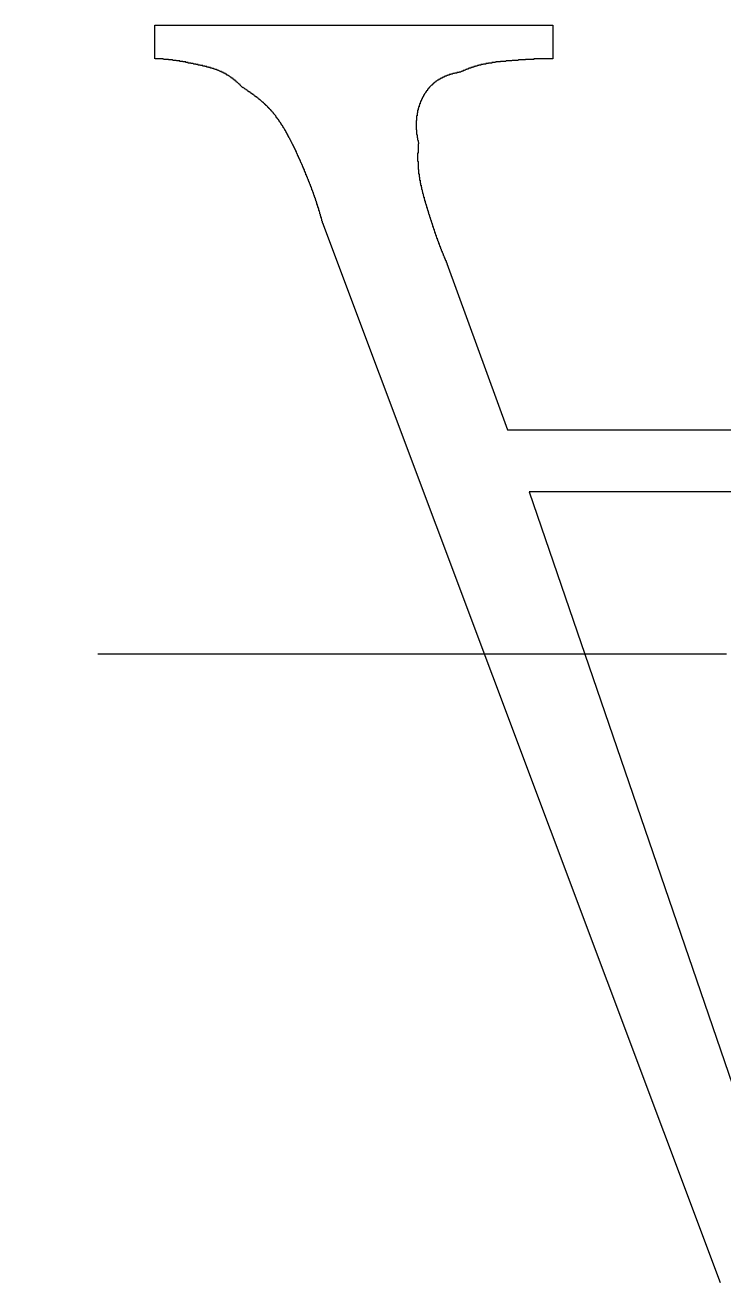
# Model space of a CAD drawing. Extents: x 83 to 239, y 31 to 153.
# Drawn here: x 132.56 to 133.949, y 142.013 to 144.513 of the extents above; entities that cross this region are included whole.
import ezdxf

# ---------------------------------------------------------------- set-up
doc = ezdxf.new("R2010")
doc.units = 0
doc.linetypes.add('CENTER', pattern=[2, 1.25, -0.25, 0.25, -0.25])
doc.layers.get('0').update_dxf_attribs({"linetype": 'CONTINUOUS'})
doc.layers.add('CENTER', color=1, linetype='CENTER')

msp = doc.modelspace()

# ---------------------------------------------------------------- linework, layer by layer
at = {"color": 7, "linetype": 'CONTINUOUS'}
for p, q in [((132.8177, 144.5132), (133.6088, 144.5132)), ((132.8177, 144.4465), (132.8177, 144.5132)), ((133.6088, 144.5132), (133.6088, 144.4465)), ((133.9426, 142.0132), (133.1515, 144.1194)), ((133.3985, 144.0393), (133.5187, 143.7088)), ((133.5187, 143.7088), (134.4532, 143.7088)), ((133.5621, 143.5853), (133.9826, 142.3604)), ((134.4232, 143.5853), (133.5621, 143.5853))]:
    msp.add_line(p, q, dxfattribs=at)
at = {"color": 7}
for points in [[(132.991, 144.39, 0), (132.991, 144.39, 0), (132.991, 144.39, 0), (132.99, 144.391, 0), (132.99, 144.391, 0), (132.99, 144.391, 0), (132.989, 144.392, 0), (132.989, 144.392, 0), (132.989, 144.392, 0), (132.988, 144.393, 0), (132.988, 144.393, 0), (132.988, 144.393, 0), (132.988, 144.394, 0), (132.987, 144.394, 0), (132.987, 144.394, 0), (132.987, 144.395, 0), (132.986, 144.395, 0), (132.986, 144.395, 0), (132.986, 144.396, 0), (132.985, 144.396, 0), (132.985, 144.396, 0), (132.985, 144.396, 0), (132.984, 144.397, 0), (132.984, 144.397, 0), (132.984, 144.397, 0), (132.983, 144.398, 0), (132.983, 144.398, 0), (132.983, 144.398, 0), (132.982, 144.399, 0), (132.982, 144.399, 0), (132.982, 144.399, 0), (132.981, 144.4, 0), (132.981, 144.4, 0), (132.981, 144.4, 0), (132.98, 144.4, 0), (132.98, 144.401, 0), (132.98, 144.401, 0), (132.979, 144.401, 0), (132.979, 144.402, 0), (132.979, 144.402, 0), (132.978, 144.402, 0), (132.978, 144.402, 0), (132.978, 144.403, 0), (132.977, 144.403, 0), (132.977, 144.403, 0), (132.977, 144.404, 0), (132.976, 144.404, 0), (132.976, 144.404, 0), (132.975, 144.404, 0), (132.975, 144.405, 0), (132.975, 144.405, 0), (132.974, 144.405, 0), (132.974, 144.406, 0), (132.974, 144.406, 0), (132.973, 144.406, 0), (132.973, 144.406, 0), (132.973, 144.407, 0), (132.972, 144.407, 0), (132.972, 144.407, 0), (132.972, 144.408, 0), (132.971, 144.408, 0), (132.971, 144.408, 0), (132.97, 144.408, 0), (132.97, 144.409, 0), (132.97, 144.409, 0), (132.969, 144.409, 0), (132.969, 144.409, 0), (132.969, 144.41, 0), (132.968, 144.41, 0), (132.968, 144.41, 0), (132.968, 144.41, 0), (132.967, 144.411, 0), (132.967, 144.411, 0), (132.966, 144.411, 0), (132.966, 144.411, 0), (132.966, 144.412, 0), (132.965, 144.412, 0), (132.965, 144.412, 0), (132.965, 144.412, 0), (132.964, 144.413, 0), (132.964, 144.413, 0), (132.963, 144.413, 0), (132.963, 144.413, 0), (132.963, 144.414, 0), (132.962, 144.414, 0), (132.962, 144.414, 0), (132.961, 144.414, 0), (132.961, 144.415, 0), (132.961, 144.415, 0), (132.96, 144.415, 0), (132.96, 144.415, 0), (132.96, 144.416, 0), (132.959, 144.416, 0), (132.959, 144.416, 0), (132.958, 144.416, 0), (132.958, 144.416, 0), (132.958, 144.417, 0), (132.957, 144.417, 0), (132.957, 144.417, 0), (132.956, 144.417, 0), (132.956, 144.417, 0), (132.956, 144.418, 0), (132.955, 144.418, 0), (132.955, 144.418, 0), (132.954, 144.418, 0), (132.954, 144.419, 0), (132.954, 144.419, 0), (132.953, 144.419, 0), (132.953, 144.419, 0), (132.952, 144.419, 0), (132.952, 144.42, 0), (132.952, 144.42, 0), (132.951, 144.42, 0), (132.951, 144.42, 0), (132.95, 144.42, 0), (132.95, 144.421, 0), (132.949, 144.421, 0), (132.949, 144.421, 0), (132.949, 144.421, 0), (132.948, 144.421, 0), (132.948, 144.421, 0), (132.947, 144.422, 0), (132.947, 144.422, 0), (132.947, 144.422, 0), (132.946, 144.422, 0), (132.946, 144.422, 0), (132.945, 144.423, 0), (132.945, 144.423, 0), (132.945, 144.423, 0), (132.944, 144.423, 0), (132.944, 144.423, 0), (132.943, 144.423, 0), (132.943, 144.424, 0), (132.942, 144.424, 0), (132.942, 144.424, 0), (132.942, 144.424, 0), (132.941, 144.424, 0), (132.941, 144.424, 0), (132.94, 144.425, 0), (132.94, 144.425, 0), (132.939, 144.425, 0), (132.939, 144.425, 0), (132.939, 144.425, 0), (132.938, 144.425, 0), (132.938, 144.425, 0), (132.937, 144.426, 0), (132.937, 144.426, 0), (132.937, 144.426, 0), (132.936, 144.426, 0), (132.936, 144.426, 0), (132.935, 144.426, 0), (132.935, 144.426, 0), (132.934, 144.427, 0), (132.934, 144.427, 0), (132.934, 144.427, 0), (132.933, 144.427, 0), (132.933, 144.427, 0), (132.932, 144.427, 0), (132.932, 144.427, 0), (132.931, 144.428, 0), (132.931, 144.428, 0), (132.93, 144.428, 0), (132.93, 144.428, 0), (132.93, 144.428, 0), (132.929, 144.428, 0), (132.929, 144.428, 0), (132.928, 144.428, 0), (132.928, 144.429, 0), (132.927, 144.429, 0), (132.927, 144.429, 0), (132.927, 144.429, 0), (132.926, 144.429, 0), (132.926, 144.429, 0), (132.925, 144.429, 0), (132.925, 144.429, 0), (132.924, 144.43, 0), (132.924, 144.43, 0), (132.924, 144.43, 0), (132.923, 144.43, 0), (132.923, 144.43, 0), (132.922, 144.43, 0), (132.922, 144.43, 0), (132.921, 144.43, 0), (132.921, 144.431, 0), (132.921, 144.431, 0), (132.92, 144.431, 0), (132.92, 144.431, 0), (132.919, 144.431, 0), (132.919, 144.431, 0), (132.918, 144.431, 0), (132.918, 144.431, 0), (132.917, 144.431, 0), (132.917, 144.432, 0), (132.917, 144.432, 0), (132.916, 144.432, 0), (132.916, 144.432, 0), (132.915, 144.432, 0), (132.915, 144.432, 0), (132.914, 144.432, 0), (132.914, 144.432, 0), (132.914, 144.432, 0), (132.913, 144.432, 0), (132.913, 144.433, 0), (132.912, 144.433, 0), (132.912, 144.433, 0), (132.911, 144.433, 0), (132.911, 144.433, 0), (132.91, 144.433, 0), (132.91, 144.433, 0), (132.91, 144.433, 0), (132.909, 144.433, 0), (132.909, 144.433, 0), (132.908, 144.434, 0), (132.908, 144.434, 0), (132.907, 144.434, 0), (132.907, 144.434, 0), (132.906, 144.434, 0), (132.906, 144.434, 0), (132.906, 144.434, 0), (132.905, 144.434, 0), (132.905, 144.434, 0), (132.904, 144.434, 0), (132.904, 144.435, 0), (132.903, 144.435, 0), (132.903, 144.435, 0), (132.903, 144.435, 0), (132.902, 144.435, 0), (132.902, 144.435, 0), (132.901, 144.435, 0), (132.901, 144.435, 0), (132.9, 144.435, 0), (132.9, 144.435, 0), (132.899, 144.435, 0), (132.899, 144.436, 0), (132.899, 144.436, 0), (132.898, 144.436, 0), (132.898, 144.436, 0), (132.897, 144.436, 0), (132.897, 144.436, 0), (132.896, 144.436, 0), (132.896, 144.436, 0), (132.895, 144.436, 0), (132.895, 144.436, 0), (132.895, 144.436, 0), (132.894, 144.437, 0), (132.894, 144.437, 0), (132.893, 144.437, 0), (132.893, 144.437, 0), (132.892, 144.437, 0), (132.892, 144.437, 0), (132.891, 144.437, 0), (132.891, 144.437, 0), (132.891, 144.437, 0), (132.89, 144.437, 0), (132.89, 144.437, 0), (132.889, 144.438, 0), (132.889, 144.438, 0), (132.888, 144.438, 0), (132.888, 144.438, 0), (132.887, 144.438, 0), (132.887, 144.438, 0), (132.887, 144.438, 0), (132.886, 144.438, 0), (132.886, 144.438, 0), (132.885, 144.438, 0), (132.885, 144.438, 0), (132.884, 144.438, 0), (132.884, 144.439, 0), (132.883, 144.439, 0), (132.883, 144.439, 0), (132.883, 144.439, 0), (132.882, 144.439, 0), (132.882, 144.439, 0), (132.881, 144.439, 0), (132.881, 144.439, 0), (132.88, 144.439, 0), (132.88, 144.439, 0), (132.879, 144.439, 0), (132.879, 144.439, 0), (132.879, 144.44, 0), (132.878, 144.44, 0), (132.878, 144.44, 0), (132.877, 144.44, 0), (132.877, 144.44, 0), (132.876, 144.44, 0), (132.876, 144.44, 0), (132.876, 144.44, 0), (132.875, 144.44, 0), (132.875, 144.44, 0), (132.874, 144.44, 0), (132.874, 144.44, 0), (132.873, 144.44, 0), (132.873, 144.441, 0), (132.872, 144.441, 0), (132.872, 144.441, 0), (132.872, 144.441, 0), (132.871, 144.441, 0), (132.871, 144.441, 0), (132.87, 144.441, 0), (132.87, 144.441, 0), (132.869, 144.441, 0), (132.869, 144.441, 0), (132.868, 144.441, 0), (132.868, 144.441, 0), (132.867, 144.441, 0), (132.867, 144.442, 0), (132.867, 144.442, 0), (132.866, 144.442, 0), (132.866, 144.442, 0), (132.865, 144.442, 0), (132.865, 144.442, 0), (132.864, 144.442, 0), (132.864, 144.442, 0), (132.863, 144.442, 0), (132.863, 144.442, 0), (132.863, 144.442, 0), (132.862, 144.442, 0), (132.862, 144.442, 0), (132.861, 144.442, 0), (132.861, 144.442, 0), (132.86, 144.443, 0), (132.86, 144.443, 0), (132.859, 144.443, 0), (132.859, 144.443, 0), (132.859, 144.443, 0), (132.858, 144.443, 0), (132.858, 144.443, 0), (132.857, 144.443, 0), (132.857, 144.443, 0), (132.856, 144.443, 0), (132.856, 144.443, 0), (132.855, 144.443, 0), (132.855, 144.443, 0), (132.855, 144.443, 0), (132.854, 144.443, 0), (132.854, 144.443, 0), (132.853, 144.444, 0), (132.853, 144.444, 0), (132.852, 144.444, 0), (132.852, 144.444, 0), (132.851, 144.444, 0), (132.851, 144.444, 0), (132.851, 144.444, 0), (132.85, 144.444, 0), (132.85, 144.444, 0), (132.849, 144.444, 0), (132.849, 144.444, 0), (132.848, 144.444, 0), (132.848, 144.444, 0), (132.847, 144.444, 0), (132.847, 144.444, 0), (132.847, 144.444, 0), (132.846, 144.444, 0), (132.846, 144.444, 0), (132.845, 144.444, 0), (132.845, 144.445, 0), (132.844, 144.445, 0), (132.844, 144.445, 0), (132.843, 144.445, 0), (132.843, 144.445, 0), (132.842, 144.445, 0), (132.842, 144.445, 0), (132.842, 144.445, 0), (132.841, 144.445, 0), (132.841, 144.445, 0), (132.84, 144.445, 0), (132.84, 144.445, 0), (132.839, 144.445, 0), (132.839, 144.445, 0), (132.838, 144.445, 0), (132.838, 144.445, 0), (132.838, 144.445, 0), (132.837, 144.445, 0), (132.837, 144.445, 0), (132.836, 144.445, 0), (132.836, 144.445, 0), (132.835, 144.445, 0), (132.835, 144.445, 0), (132.834, 144.446, 0), (132.834, 144.446, 0), (132.833, 144.446, 0), (132.833, 144.446, 0), (132.833, 144.446, 0), (132.832, 144.446, 0), (132.832, 144.446, 0), (132.831, 144.446, 0), (132.831, 144.446, 0), (132.83, 144.446, 0), (132.83, 144.446, 0), (132.829, 144.446, 0), (132.829, 144.446, 0), (132.829, 144.446, 0), (132.828, 144.446, 0), (132.828, 144.446, 0), (132.827, 144.446, 0), (132.827, 144.446, 0), (132.826, 144.446, 0), (132.826, 144.446, 0), (132.825, 144.446, 0), (132.825, 144.446, 0), (132.824, 144.446, 0), (132.824, 144.446, 0), (132.824, 144.446, 0), (132.823, 144.446, 0), (132.823, 144.446, 0), (132.822, 144.446, 0), (132.822, 144.446, 0), (132.821, 144.446, 0), (132.821, 144.446, 0), (132.82, 144.446, 0), (132.82, 144.446, 0), (132.82, 144.446, 0), (132.819, 144.446, 0), (132.819, 144.446, 0), (132.818, 144.446, 0), (132.818, 144.446, 0)], [(133.609, 144.446, 0), (133.608, 144.446, 0), (133.608, 144.446, 0), (133.607, 144.446, 0), (133.607, 144.446, 0), (133.607, 144.446, 0), (133.606, 144.446, 0), (133.606, 144.446, 0), (133.605, 144.446, 0), (133.605, 144.446, 0), (133.604, 144.446, 0), (133.604, 144.446, 0), (133.603, 144.446, 0), (133.603, 144.446, 0), (133.602, 144.446, 0), (133.602, 144.446, 0), (133.602, 144.446, 0), (133.601, 144.446, 0), (133.601, 144.446, 0), (133.6, 144.446, 0), (133.6, 144.446, 0), (133.599, 144.446, 0), (133.599, 144.446, 0), (133.598, 144.446, 0), (133.598, 144.446, 0), (133.598, 144.446, 0), (133.597, 144.446, 0), (133.597, 144.446, 0), (133.596, 144.446, 0), (133.596, 144.446, 0), (133.595, 144.446, 0), (133.595, 144.446, 0), (133.594, 144.446, 0), (133.594, 144.446, 0), (133.593, 144.446, 0), (133.593, 144.446, 0), (133.593, 144.446, 0), (133.592, 144.446, 0), (133.592, 144.446, 0), (133.591, 144.446, 0), (133.591, 144.446, 0), (133.59, 144.446, 0), (133.59, 144.446, 0), (133.589, 144.446, 0), (133.589, 144.446, 0), (133.589, 144.446, 0), (133.588, 144.446, 0), (133.588, 144.446, 0), (133.587, 144.446, 0), (133.587, 144.446, 0), (133.586, 144.446, 0), (133.586, 144.446, 0), (133.585, 144.446, 0), (133.585, 144.446, 0), (133.584, 144.446, 0), (133.584, 144.446, 0), (133.584, 144.446, 0), (133.583, 144.446, 0), (133.583, 144.446, 0), (133.582, 144.446, 0), (133.582, 144.446, 0), (133.581, 144.446, 0), (133.581, 144.446, 0), (133.58, 144.446, 0), (133.58, 144.446, 0), (133.58, 144.446, 0), (133.579, 144.446, 0), (133.579, 144.446, 0), (133.578, 144.446, 0), (133.578, 144.446, 0), (133.577, 144.446, 0), (133.577, 144.446, 0), (133.576, 144.446, 0), (133.576, 144.446, 0), (133.575, 144.446, 0), (133.575, 144.446, 0), (133.575, 144.446, 0), (133.574, 144.446, 0), (133.574, 144.446, 0), (133.573, 144.446, 0), (133.573, 144.446, 0), (133.572, 144.446, 0), (133.572, 144.446, 0), (133.571, 144.446, 0), (133.571, 144.445, 0), (133.571, 144.445, 0), (133.57, 144.445, 0), (133.57, 144.445, 0), (133.569, 144.445, 0), (133.569, 144.445, 0), (133.568, 144.445, 0), (133.568, 144.445, 0), (133.567, 144.445, 0), (133.567, 144.445, 0), (133.566, 144.445, 0), (133.566, 144.445, 0), (133.566, 144.445, 0), (133.565, 144.445, 0), (133.565, 144.445, 0), (133.564, 144.445, 0), (133.564, 144.445, 0), (133.563, 144.445, 0), (133.563, 144.445, 0), (133.562, 144.445, 0), (133.562, 144.445, 0), (133.562, 144.445, 0), (133.561, 144.445, 0), (133.561, 144.445, 0), (133.56, 144.445, 0), (133.56, 144.445, 0), (133.559, 144.445, 0), (133.559, 144.445, 0), (133.558, 144.445, 0), (133.558, 144.445, 0), (133.557, 144.445, 0), (133.557, 144.445, 0), (133.557, 144.445, 0), (133.556, 144.445, 0), (133.556, 144.445, 0), (133.555, 144.445, 0), (133.555, 144.445, 0), (133.554, 144.444, 0), (133.554, 144.444, 0), (133.553, 144.444, 0), (133.553, 144.444, 0), (133.553, 144.444, 0), (133.552, 144.444, 0), (133.552, 144.444, 0), (133.551, 144.444, 0), (133.551, 144.444, 0), (133.55, 144.444, 0), (133.55, 144.444, 0), (133.549, 144.444, 0), (133.549, 144.444, 0), (133.548, 144.444, 0), (133.548, 144.444, 0), (133.548, 144.444, 0), (133.547, 144.444, 0), (133.547, 144.444, 0), (133.546, 144.444, 0), (133.546, 144.444, 0), (133.545, 144.444, 0), (133.545, 144.444, 0), (133.544, 144.444, 0), (133.544, 144.444, 0), (133.544, 144.444, 0), (133.543, 144.444, 0), (133.543, 144.444, 0), (133.542, 144.444, 0), (133.542, 144.444, 0), (133.541, 144.444, 0), (133.541, 144.444, 0), (133.54, 144.443, 0), (133.54, 144.443, 0), (133.54, 144.443, 0), (133.539, 144.443, 0), (133.539, 144.443, 0), (133.538, 144.443, 0), (133.538, 144.443, 0), (133.537, 144.443, 0), (133.537, 144.443, 0), (133.536, 144.443, 0), (133.536, 144.443, 0), (133.535, 144.443, 0), (133.535, 144.443, 0), (133.535, 144.443, 0), (133.534, 144.443, 0), (133.534, 144.443, 0), (133.533, 144.443, 0), (133.533, 144.443, 0), (133.532, 144.443, 0), (133.532, 144.443, 0), (133.531, 144.443, 0), (133.531, 144.443, 0), (133.531, 144.443, 0), (133.53, 144.443, 0), (133.53, 144.443, 0), (133.529, 144.443, 0), (133.529, 144.443, 0), (133.528, 144.443, 0), (133.528, 144.443, 0), (133.527, 144.442, 0), (133.527, 144.442, 0), (133.526, 144.442, 0), (133.526, 144.442, 0), (133.526, 144.442, 0), (133.525, 144.442, 0), (133.525, 144.442, 0), (133.524, 144.442, 0), (133.524, 144.442, 0), (133.523, 144.442, 0), (133.523, 144.442, 0), (133.522, 144.442, 0), (133.522, 144.442, 0), (133.522, 144.442, 0), (133.521, 144.442, 0), (133.521, 144.442, 0), (133.52, 144.442, 0), (133.52, 144.442, 0), (133.519, 144.442, 0), (133.519, 144.442, 0), (133.518, 144.442, 0), (133.518, 144.442, 0), (133.518, 144.442, 0), (133.517, 144.442, 0), (133.517, 144.442, 0), (133.516, 144.442, 0), (133.516, 144.442, 0), (133.515, 144.441, 0), (133.515, 144.441, 0), (133.514, 144.441, 0), (133.514, 144.441, 0), (133.513, 144.441, 0), (133.513, 144.441, 0), (133.513, 144.441, 0), (133.512, 144.441, 0), (133.512, 144.441, 0), (133.511, 144.441, 0), (133.511, 144.441, 0), (133.51, 144.441, 0), (133.51, 144.441, 0), (133.509, 144.441, 0), (133.509, 144.441, 0), (133.509, 144.441, 0), (133.508, 144.441, 0), (133.508, 144.441, 0), (133.507, 144.441, 0), (133.507, 144.441, 0), (133.506, 144.441, 0), (133.506, 144.441, 0), (133.505, 144.441, 0), (133.505, 144.441, 0), (133.505, 144.44, 0), (133.504, 144.44, 0), (133.504, 144.44, 0), (133.503, 144.44, 0), (133.503, 144.44, 0), (133.502, 144.44, 0), (133.502, 144.44, 0), (133.501, 144.44, 0), (133.501, 144.44, 0), (133.5, 144.44, 0), (133.5, 144.44, 0), (133.5, 144.44, 0), (133.499, 144.44, 0), (133.499, 144.44, 0), (133.498, 144.44, 0), (133.498, 144.44, 0), (133.497, 144.44, 0), (133.497, 144.44, 0), (133.496, 144.44, 0), (133.496, 144.44, 0), (133.496, 144.44, 0), (133.495, 144.439, 0), (133.495, 144.439, 0), (133.494, 144.439, 0), (133.494, 144.439, 0), (133.493, 144.439, 0), (133.493, 144.439, 0), (133.492, 144.439, 0), (133.492, 144.439, 0), (133.492, 144.439, 0), (133.491, 144.439, 0), (133.491, 144.439, 0), (133.49, 144.439, 0), (133.49, 144.439, 0), (133.489, 144.439, 0), (133.489, 144.439, 0), (133.488, 144.439, 0), (133.488, 144.439, 0), (133.488, 144.438, 0), (133.487, 144.438, 0), (133.487, 144.438, 0), (133.486, 144.438, 0), (133.486, 144.438, 0), (133.485, 144.438, 0), (133.485, 144.438, 0), (133.484, 144.438, 0), (133.484, 144.438, 0), (133.484, 144.438, 0), (133.483, 144.438, 0), (133.483, 144.438, 0), (133.482, 144.438, 0), (133.482, 144.438, 0), (133.481, 144.438, 0), (133.481, 144.437, 0), (133.48, 144.437, 0), (133.48, 144.437, 0), (133.48, 144.437, 0), (133.479, 144.437, 0), (133.479, 144.437, 0), (133.478, 144.437, 0), (133.478, 144.437, 0), (133.477, 144.437, 0), (133.477, 144.437, 0), (133.476, 144.437, 0), (133.476, 144.437, 0), (133.476, 144.436, 0), (133.475, 144.436, 0), (133.475, 144.436, 0), (133.474, 144.436, 0), (133.474, 144.436, 0), (133.473, 144.436, 0), (133.473, 144.436, 0), (133.472, 144.436, 0), (133.472, 144.436, 0), (133.472, 144.436, 0), (133.471, 144.436, 0), (133.471, 144.436, 0), (133.47, 144.435, 0), (133.47, 144.435, 0), (133.469, 144.435, 0), (133.469, 144.435, 0), (133.468, 144.435, 0), (133.468, 144.435, 0), (133.468, 144.435, 0), (133.467, 144.435, 0), (133.467, 144.435, 0), (133.466, 144.435, 0), (133.466, 144.434, 0), (133.465, 144.434, 0), (133.465, 144.434, 0), (133.465, 144.434, 0), (133.464, 144.434, 0), (133.464, 144.434, 0), (133.463, 144.434, 0), (133.463, 144.434, 0), (133.462, 144.434, 0), (133.462, 144.433, 0), (133.461, 144.433, 0), (133.461, 144.433, 0), (133.461, 144.433, 0), (133.46, 144.433, 0), (133.46, 144.433, 0), (133.459, 144.433, 0), (133.459, 144.433, 0), (133.458, 144.432, 0), (133.458, 144.432, 0), (133.458, 144.432, 0), (133.457, 144.432, 0), (133.457, 144.432, 0), (133.456, 144.432, 0), (133.456, 144.432, 0), (133.455, 144.432, 0), (133.455, 144.431, 0), (133.455, 144.431, 0), (133.454, 144.431, 0), (133.454, 144.431, 0), (133.453, 144.431, 0), (133.453, 144.431, 0), (133.452, 144.431, 0), (133.452, 144.43, 0), (133.452, 144.43, 0), (133.451, 144.43, 0), (133.451, 144.43, 0), (133.45, 144.43, 0), (133.45, 144.43, 0), (133.449, 144.43, 0), (133.449, 144.429, 0), (133.449, 144.429, 0), (133.448, 144.429, 0), (133.448, 144.429, 0), (133.447, 144.429, 0), (133.447, 144.429, 0), (133.446, 144.429, 0), (133.446, 144.428, 0), (133.446, 144.428, 0), (133.445, 144.428, 0), (133.445, 144.428, 0), (133.444, 144.428, 0), (133.444, 144.428, 0), (133.443, 144.428, 0), (133.443, 144.427, 0), (133.443, 144.427, 0), (133.442, 144.427, 0), (133.442, 144.427, 0), (133.441, 144.427, 0), (133.441, 144.427, 0), (133.441, 144.426, 0), (133.44, 144.426, 0), (133.44, 144.426, 0), (133.439, 144.426, 0), (133.439, 144.426, 0), (133.438, 144.426, 0), (133.438, 144.425, 0), (133.438, 144.425, 0), (133.437, 144.425, 0), (133.437, 144.425, 0), (133.436, 144.425, 0), (133.436, 144.425, 0), (133.435, 144.424, 0), (133.435, 144.424, 0), (133.435, 144.424, 0), (133.434, 144.424, 0), (133.434, 144.424, 0), (133.433, 144.423, 0), (133.433, 144.423, 0), (133.433, 144.423, 0), (133.432, 144.423, 0), (133.432, 144.423, 0), (133.431, 144.423, 0), (133.431, 144.422, 0), (133.431, 144.422, 0), (133.43, 144.422, 0), (133.43, 144.422, 0), (133.429, 144.422, 0), (133.429, 144.421, 0), (133.428, 144.421, 0), (133.428, 144.421, 0), (133.428, 144.421, 0), (133.427, 144.421, 0), (133.427, 144.421, 0), (133.426, 144.42, 0), (133.426, 144.42, 0), (133.426, 144.42, 0), (133.425, 144.42, 0)], [(133.425, 144.42, 0), (133.425, 144.42, 0), (133.424, 144.42, 0), (133.424, 144.42, 0), (133.423, 144.42, 0), (133.423, 144.419, 0), (133.423, 144.419, 0), (133.422, 144.419, 0), (133.422, 144.419, 0), (133.421, 144.419, 0), (133.421, 144.419, 0), (133.42, 144.419, 0), (133.42, 144.419, 0), (133.419, 144.419, 0), (133.419, 144.419, 0), (133.419, 144.419, 0), (133.418, 144.419, 0), (133.418, 144.418, 0), (133.417, 144.418, 0), (133.417, 144.418, 0), (133.416, 144.418, 0), (133.416, 144.418, 0), (133.415, 144.418, 0), (133.415, 144.418, 0), (133.415, 144.418, 0), (133.414, 144.418, 0), (133.414, 144.418, 0), (133.413, 144.417, 0), (133.413, 144.417, 0), (133.412, 144.417, 0), (133.412, 144.417, 0), (133.412, 144.417, 0), (133.411, 144.417, 0), (133.411, 144.417, 0), (133.41, 144.417, 0), (133.41, 144.417, 0), (133.409, 144.416, 0), (133.409, 144.416, 0), (133.409, 144.416, 0), (133.408, 144.416, 0), (133.408, 144.416, 0), (133.407, 144.416, 0), (133.407, 144.416, 0), (133.406, 144.416, 0), (133.406, 144.415, 0), (133.406, 144.415, 0), (133.405, 144.415, 0), (133.405, 144.415, 0), (133.404, 144.415, 0), (133.404, 144.415, 0), (133.403, 144.415, 0), (133.403, 144.414, 0), (133.403, 144.414, 0), (133.402, 144.414, 0), (133.402, 144.414, 0), (133.401, 144.414, 0), (133.401, 144.414, 0), (133.4, 144.414, 0), (133.4, 144.413, 0), (133.4, 144.413, 0), (133.399, 144.413, 0), (133.399, 144.413, 0), (133.398, 144.413, 0), (133.398, 144.413, 0), (133.397, 144.412, 0), (133.397, 144.412, 0), (133.397, 144.412, 0), (133.396, 144.412, 0), (133.396, 144.412, 0), (133.395, 144.412, 0), (133.395, 144.411, 0), (133.395, 144.411, 0), (133.394, 144.411, 0), (133.394, 144.411, 0), (133.393, 144.411, 0), (133.393, 144.41, 0), (133.393, 144.41, 0), (133.392, 144.41, 0), (133.392, 144.41, 0), (133.391, 144.41, 0), (133.391, 144.409, 0), (133.391, 144.409, 0), (133.39, 144.409, 0), (133.39, 144.409, 0), (133.389, 144.409, 0), (133.389, 144.408, 0), (133.388, 144.408, 0), (133.388, 144.408, 0), (133.388, 144.408, 0), (133.387, 144.408, 0), (133.387, 144.407, 0), (133.387, 144.407, 0), (133.386, 144.407, 0), (133.386, 144.407, 0), (133.385, 144.407, 0), (133.385, 144.406, 0), (133.385, 144.406, 0), (133.384, 144.406, 0), (133.384, 144.406, 0), (133.383, 144.405, 0), (133.383, 144.405, 0), (133.383, 144.405, 0), (133.382, 144.405, 0), (133.382, 144.404, 0), (133.381, 144.404, 0), (133.381, 144.404, 0), (133.381, 144.404, 0), (133.38, 144.404, 0), (133.38, 144.403, 0), (133.38, 144.403, 0), (133.379, 144.403, 0), (133.379, 144.403, 0), (133.378, 144.402, 0), (133.378, 144.402, 0), (133.378, 144.402, 0), (133.377, 144.402, 0), (133.377, 144.401, 0), (133.377, 144.401, 0), (133.376, 144.401, 0), (133.376, 144.4, 0), (133.376, 144.4, 0), (133.375, 144.4, 0), (133.375, 144.4, 0), (133.374, 144.399, 0), (133.374, 144.399, 0), (133.374, 144.399, 0), (133.373, 144.399, 0), (133.373, 144.398, 0), (133.373, 144.398, 0), (133.372, 144.398, 0), (133.372, 144.397, 0), (133.372, 144.397, 0), (133.371, 144.397, 0), (133.371, 144.397, 0), (133.371, 144.396, 0), (133.37, 144.396, 0), (133.37, 144.396, 0), (133.37, 144.395, 0), (133.369, 144.395, 0), (133.369, 144.395, 0), (133.369, 144.394, 0), (133.368, 144.394, 0), (133.368, 144.394, 0), (133.368, 144.393, 0), (133.367, 144.393, 0), (133.367, 144.393, 0), (133.367, 144.393, 0), (133.366, 144.392, 0), (133.366, 144.392, 0), (133.366, 144.392, 0), (133.365, 144.391, 0), (133.365, 144.391, 0), (133.365, 144.391, 0), (133.364, 144.39, 0), (133.364, 144.39, 0), (133.364, 144.39, 0), (133.364, 144.389, 0), (133.363, 144.389, 0), (133.363, 144.389, 0), (133.363, 144.388, 0), (133.362, 144.388, 0), (133.362, 144.388, 0), (133.362, 144.387, 0), (133.362, 144.387, 0), (133.361, 144.387, 0), (133.361, 144.386, 0), (133.361, 144.386, 0), (133.36, 144.386, 0), (133.36, 144.385, 0), (133.36, 144.385, 0), (133.36, 144.384, 0), (133.359, 144.384, 0), (133.359, 144.384, 0), (133.359, 144.383, 0), (133.358, 144.383, 0), (133.358, 144.383, 0), (133.358, 144.382, 0), (133.358, 144.382, 0), (133.357, 144.382, 0), (133.357, 144.381, 0), (133.357, 144.381, 0), (133.357, 144.38, 0), (133.356, 144.38, 0), (133.356, 144.38, 0), (133.356, 144.379, 0), (133.356, 144.379, 0), (133.355, 144.379, 0), (133.355, 144.378, 0), (133.355, 144.378, 0), (133.355, 144.378, 0), (133.354, 144.377, 0), (133.354, 144.377, 0), (133.354, 144.376, 0), (133.354, 144.376, 0), (133.353, 144.376, 0), (133.353, 144.375, 0), (133.353, 144.375, 0), (133.353, 144.374, 0), (133.352, 144.374, 0), (133.352, 144.374, 0), (133.352, 144.373, 0), (133.352, 144.373, 0), (133.352, 144.372, 0), (133.351, 144.372, 0), (133.351, 144.372, 0), (133.351, 144.371, 0), (133.351, 144.371, 0), (133.351, 144.371, 0), (133.35, 144.37, 0), (133.35, 144.37, 0), (133.35, 144.369, 0), (133.35, 144.369, 0), (133.349, 144.369, 0), (133.349, 144.368, 0), (133.349, 144.368, 0), (133.349, 144.367, 0), (133.349, 144.367, 0), (133.348, 144.366, 0), (133.348, 144.366, 0), (133.348, 144.366, 0), (133.348, 144.365, 0), (133.348, 144.365, 0), (133.348, 144.364, 0), (133.347, 144.364, 0), (133.347, 144.364, 0), (133.347, 144.363, 0), (133.347, 144.363, 0), (133.347, 144.362, 0), (133.346, 144.362, 0), (133.346, 144.362, 0), (133.346, 144.361, 0), (133.346, 144.361, 0), (133.346, 144.36, 0), (133.346, 144.36, 0), (133.345, 144.359, 0), (133.345, 144.359, 0), (133.345, 144.359, 0), (133.345, 144.358, 0), (133.345, 144.358, 0), (133.345, 144.357, 0), (133.344, 144.357, 0), (133.344, 144.357, 0), (133.344, 144.356, 0), (133.344, 144.356, 0), (133.344, 144.355, 0), (133.344, 144.355, 0), (133.344, 144.354, 0), (133.343, 144.354, 0), (133.343, 144.354, 0), (133.343, 144.353, 0), (133.343, 144.353, 0), (133.343, 144.352, 0), (133.343, 144.352, 0), (133.343, 144.351, 0), (133.342, 144.351, 0), (133.342, 144.351, 0), (133.342, 144.35, 0), (133.342, 144.35, 0), (133.342, 144.349, 0), (133.342, 144.349, 0), (133.342, 144.348, 0), (133.342, 144.348, 0), (133.341, 144.348, 0), (133.341, 144.347, 0), (133.341, 144.347, 0), (133.341, 144.346, 0), (133.341, 144.346, 0), (133.341, 144.345, 0), (133.341, 144.345, 0), (133.341, 144.345, 0), (133.341, 144.344, 0), (133.34, 144.344, 0), (133.34, 144.343, 0), (133.34, 144.343, 0), (133.34, 144.342, 0), (133.34, 144.342, 0), (133.34, 144.341, 0), (133.34, 144.341, 0), (133.34, 144.341, 0), (133.34, 144.34, 0), (133.34, 144.34, 0), (133.34, 144.339, 0), (133.339, 144.339, 0), (133.339, 144.338, 0), (133.339, 144.338, 0), (133.339, 144.337, 0), (133.339, 144.337, 0), (133.339, 144.337, 0), (133.339, 144.336, 0), (133.339, 144.336, 0), (133.339, 144.335, 0), (133.339, 144.335, 0), (133.339, 144.334, 0), (133.339, 144.334, 0), (133.339, 144.333, 0), (133.338, 144.333, 0), (133.338, 144.333, 0), (133.338, 144.332, 0), (133.338, 144.332, 0), (133.338, 144.331, 0), (133.338, 144.331, 0), (133.338, 144.33, 0), (133.338, 144.33, 0), (133.338, 144.329, 0), (133.338, 144.329, 0), (133.338, 144.329, 0), (133.338, 144.328, 0), (133.338, 144.328, 0), (133.338, 144.327, 0), (133.338, 144.327, 0), (133.338, 144.326, 0), (133.338, 144.326, 0), (133.338, 144.325, 0), (133.338, 144.325, 0), (133.338, 144.325, 0), (133.338, 144.324, 0), (133.337, 144.324, 0), (133.337, 144.323, 0), (133.337, 144.323, 0), (133.337, 144.322, 0), (133.337, 144.322, 0), (133.337, 144.321, 0), (133.337, 144.321, 0), (133.337, 144.321, 0), (133.337, 144.32, 0), (133.337, 144.32, 0), (133.337, 144.319, 0), (133.337, 144.319, 0), (133.337, 144.318, 0), (133.337, 144.318, 0), (133.337, 144.317, 0), (133.337, 144.317, 0), (133.337, 144.316, 0), (133.337, 144.316, 0), (133.337, 144.316, 0), (133.337, 144.315, 0), (133.337, 144.315, 0), (133.337, 144.314, 0), (133.337, 144.314, 0), (133.337, 144.313, 0), (133.337, 144.313, 0), (133.337, 144.312, 0), (133.337, 144.312, 0), (133.337, 144.312, 0), (133.337, 144.311, 0), (133.337, 144.311, 0), (133.337, 144.31, 0), (133.337, 144.31, 0), (133.337, 144.309, 0), (133.337, 144.309, 0), (133.337, 144.308, 0), (133.337, 144.308, 0), (133.337, 144.307, 0), (133.337, 144.307, 0), (133.337, 144.307, 0), (133.337, 144.306, 0), (133.337, 144.306, 0), (133.337, 144.305, 0), (133.338, 144.305, 0), (133.338, 144.304, 0), (133.338, 144.304, 0), (133.338, 144.303, 0), (133.338, 144.303, 0), (133.338, 144.303, 0), (133.338, 144.302, 0), (133.338, 144.302, 0), (133.338, 144.301, 0), (133.338, 144.301, 0), (133.338, 144.3, 0), (133.338, 144.3, 0), (133.338, 144.299, 0), (133.338, 144.299, 0), (133.338, 144.299, 0), (133.338, 144.298, 0), (133.338, 144.298, 0), (133.338, 144.297, 0), (133.338, 144.297, 0), (133.338, 144.296, 0), (133.338, 144.296, 0), (133.339, 144.295, 0), (133.339, 144.295, 0), (133.339, 144.295, 0), (133.339, 144.294, 0), (133.339, 144.294, 0), (133.339, 144.293, 0), (133.339, 144.293, 0), (133.339, 144.292, 0), (133.339, 144.292, 0), (133.339, 144.291, 0), (133.339, 144.291, 0), (133.339, 144.291, 0), (133.339, 144.29, 0), (133.339, 144.29, 0), (133.34, 144.289, 0), (133.34, 144.289, 0), (133.34, 144.288, 0), (133.34, 144.288, 0), (133.34, 144.287, 0), (133.34, 144.287, 0), (133.34, 144.287, 0), (133.34, 144.286, 0), (133.34, 144.286, 0), (133.34, 144.285, 0), (133.34, 144.285, 0), (133.341, 144.284, 0), (133.341, 144.284, 0), (133.341, 144.284, 0), (133.341, 144.283, 0), (133.341, 144.283, 0), (133.341, 144.282, 0), (133.341, 144.282, 0), (133.341, 144.281, 0), (133.341, 144.281, 0), (133.342, 144.28, 0), (133.342, 144.28, 0), (133.342, 144.28, 0)], [(133.152, 144.119, 0), (133.151, 144.12, 0), (133.151, 144.121, 0), (133.151, 144.122, 0), (133.151, 144.122, 0), (133.151, 144.123, 0), (133.15, 144.124, 0), (133.15, 144.125, 0), (133.15, 144.125, 0), (133.15, 144.126, 0), (133.15, 144.127, 0), (133.149, 144.128, 0), (133.149, 144.128, 0), (133.149, 144.129, 0), (133.149, 144.13, 0), (133.149, 144.131, 0), (133.148, 144.131, 0), (133.148, 144.132, 0), (133.148, 144.133, 0), (133.148, 144.134, 0), (133.147, 144.134, 0), (133.147, 144.135, 0), (133.147, 144.136, 0), (133.147, 144.137, 0), (133.147, 144.137, 0), (133.146, 144.138, 0), (133.146, 144.139, 0), (133.146, 144.14, 0), (133.146, 144.14, 0), (133.146, 144.141, 0), (133.145, 144.142, 0), (133.145, 144.143, 0), (133.145, 144.143, 0), (133.145, 144.144, 0), (133.144, 144.145, 0), (133.144, 144.146, 0), (133.144, 144.146, 0), (133.144, 144.147, 0), (133.144, 144.148, 0), (133.143, 144.149, 0), (133.143, 144.149, 0), (133.143, 144.15, 0), (133.143, 144.151, 0), (133.142, 144.151, 0), (133.142, 144.152, 0), (133.142, 144.153, 0), (133.142, 144.154, 0), (133.141, 144.154, 0), (133.141, 144.155, 0), (133.141, 144.156, 0), (133.141, 144.157, 0), (133.14, 144.157, 0), (133.14, 144.158, 0), (133.14, 144.159, 0), (133.14, 144.16, 0), (133.14, 144.16, 0), (133.139, 144.161, 0), (133.139, 144.162, 0), (133.139, 144.163, 0), (133.139, 144.163, 0), (133.138, 144.164, 0), (133.138, 144.165, 0), (133.138, 144.165, 0), (133.138, 144.166, 0), (133.137, 144.167, 0), (133.137, 144.168, 0), (133.137, 144.168, 0), (133.137, 144.169, 0), (133.136, 144.17, 0), (133.136, 144.171, 0), (133.136, 144.171, 0), (133.135, 144.172, 0), (133.135, 144.173, 0), (133.135, 144.174, 0), (133.135, 144.174, 0), (133.134, 144.175, 0), (133.134, 144.176, 0), (133.134, 144.176, 0), (133.134, 144.177, 0), (133.133, 144.178, 0), (133.133, 144.179, 0), (133.133, 144.179, 0), (133.133, 144.18, 0), (133.132, 144.181, 0), (133.132, 144.182, 0), (133.132, 144.182, 0), (133.132, 144.183, 0), (133.131, 144.184, 0), (133.131, 144.185, 0), (133.131, 144.185, 0), (133.13, 144.186, 0), (133.13, 144.187, 0), (133.13, 144.187, 0), (133.13, 144.188, 0), (133.129, 144.189, 0), (133.129, 144.19, 0), (133.129, 144.19, 0), (133.129, 144.191, 0), (133.128, 144.192, 0), (133.128, 144.192, 0), (133.128, 144.193, 0), (133.127, 144.194, 0), (133.127, 144.195, 0), (133.127, 144.195, 0), (133.127, 144.196, 0), (133.126, 144.197, 0), (133.126, 144.198, 0), (133.126, 144.198, 0), (133.125, 144.199, 0), (133.125, 144.2, 0), (133.125, 144.2, 0), (133.125, 144.201, 0), (133.124, 144.202, 0), (133.124, 144.203, 0), (133.124, 144.203, 0), (133.123, 144.204, 0), (133.123, 144.205, 0), (133.123, 144.205, 0), (133.123, 144.206, 0), (133.122, 144.207, 0), (133.122, 144.208, 0), (133.122, 144.208, 0), (133.121, 144.209, 0), (133.121, 144.21, 0), (133.121, 144.211, 0), (133.121, 144.211, 0), (133.12, 144.212, 0), (133.12, 144.213, 0), (133.12, 144.213, 0), (133.119, 144.214, 0), (133.119, 144.215, 0), (133.119, 144.216, 0), (133.118, 144.216, 0), (133.118, 144.217, 0), (133.118, 144.218, 0), (133.118, 144.218, 0), (133.117, 144.219, 0), (133.117, 144.22, 0), (133.117, 144.221, 0), (133.116, 144.221, 0), (133.116, 144.222, 0), (133.116, 144.223, 0), (133.115, 144.223, 0), (133.115, 144.224, 0), (133.115, 144.225, 0), (133.115, 144.226, 0), (133.114, 144.226, 0), (133.114, 144.227, 0), (133.114, 144.228, 0), (133.113, 144.228, 0), (133.113, 144.229, 0), (133.113, 144.23, 0), (133.112, 144.231, 0), (133.112, 144.231, 0), (133.112, 144.232, 0), (133.112, 144.233, 0), (133.111, 144.233, 0), (133.111, 144.234, 0), (133.111, 144.235, 0), (133.11, 144.236, 0), (133.11, 144.236, 0), (133.11, 144.237, 0), (133.109, 144.238, 0), (133.109, 144.238, 0), (133.109, 144.239, 0), (133.108, 144.24, 0), (133.108, 144.241, 0), (133.108, 144.241, 0), (133.107, 144.242, 0), (133.107, 144.243, 0), (133.107, 144.243, 0), (133.107, 144.244, 0), (133.106, 144.245, 0), (133.106, 144.245, 0), (133.106, 144.246, 0), (133.105, 144.247, 0), (133.105, 144.248, 0), (133.105, 144.248, 0), (133.104, 144.249, 0), (133.104, 144.25, 0), (133.104, 144.25, 0), (133.103, 144.251, 0), (133.103, 144.252, 0), (133.103, 144.253, 0), (133.102, 144.253, 0), (133.102, 144.254, 0), (133.102, 144.255, 0), (133.101, 144.255, 0), (133.101, 144.256, 0), (133.101, 144.257, 0), (133.1, 144.258, 0), (133.1, 144.258, 0), (133.1, 144.259, 0), (133.099, 144.26, 0), (133.099, 144.26, 0), (133.099, 144.261, 0), (133.099, 144.262, 0), (133.098, 144.262, 0), (133.098, 144.263, 0), (133.098, 144.264, 0), (133.097, 144.265, 0), (133.097, 144.265, 0), (133.097, 144.266, 0), (133.096, 144.267, 0), (133.096, 144.267, 0), (133.096, 144.268, 0), (133.095, 144.269, 0), (133.095, 144.269, 0), (133.095, 144.27, 0), (133.094, 144.271, 0), (133.094, 144.272, 0), (133.094, 144.272, 0), (133.093, 144.273, 0), (133.093, 144.274, 0), (133.093, 144.274, 0), (133.092, 144.275, 0), (133.092, 144.276, 0), (133.092, 144.276, 0), (133.091, 144.277, 0), (133.091, 144.278, 0), (133.09, 144.279, 0), (133.09, 144.279, 0), (133.09, 144.28, 0), (133.089, 144.281, 0), (133.089, 144.281, 0), (133.089, 144.282, 0), (133.088, 144.283, 0), (133.088, 144.283, 0), (133.088, 144.284, 0), (133.087, 144.285, 0), (133.087, 144.285, 0), (133.087, 144.286, 0), (133.086, 144.287, 0), (133.086, 144.288, 0), (133.086, 144.288, 0), (133.085, 144.289, 0), (133.085, 144.29, 0), (133.084, 144.29, 0), (133.084, 144.291, 0), (133.084, 144.292, 0), (133.083, 144.292, 0), (133.083, 144.293, 0), (133.083, 144.294, 0), (133.082, 144.294, 0), (133.082, 144.295, 0), (133.082, 144.296, 0), (133.081, 144.296, 0), (133.081, 144.297, 0), (133.08, 144.298, 0), (133.08, 144.299, 0), (133.08, 144.299, 0), (133.079, 144.3, 0), (133.079, 144.301, 0), (133.079, 144.301, 0), (133.078, 144.302, 0), (133.078, 144.303, 0), (133.077, 144.303, 0), (133.077, 144.304, 0), (133.077, 144.305, 0), (133.076, 144.305, 0), (133.076, 144.306, 0), (133.075, 144.307, 0), (133.075, 144.307, 0), (133.075, 144.308, 0), (133.074, 144.309, 0), (133.074, 144.309, 0), (133.073, 144.31, 0), (133.073, 144.311, 0), (133.073, 144.311, 0), (133.072, 144.312, 0), (133.072, 144.313, 0), (133.071, 144.313, 0), (133.071, 144.314, 0), (133.07, 144.315, 0), (133.07, 144.315, 0), (133.07, 144.316, 0), (133.069, 144.316, 0), (133.069, 144.317, 0), (133.068, 144.318, 0), (133.068, 144.318, 0), (133.068, 144.319, 0), (133.067, 144.32, 0), (133.067, 144.32, 0), (133.066, 144.321, 0), (133.066, 144.322, 0), (133.065, 144.322, 0), (133.065, 144.323, 0), (133.064, 144.324, 0), (133.064, 144.324, 0), (133.064, 144.325, 0), (133.063, 144.325, 0), (133.063, 144.326, 0), (133.062, 144.327, 0), (133.062, 144.327, 0), (133.061, 144.328, 0), (133.061, 144.329, 0), (133.06, 144.329, 0), (133.06, 144.33, 0), (133.059, 144.33, 0), (133.059, 144.331, 0), (133.058, 144.332, 0), (133.058, 144.332, 0), (133.058, 144.333, 0), (133.057, 144.334, 0), (133.057, 144.334, 0), (133.056, 144.335, 0), (133.056, 144.335, 0), (133.055, 144.336, 0), (133.055, 144.337, 0), (133.054, 144.337, 0), (133.054, 144.338, 0), (133.053, 144.338, 0), (133.053, 144.339, 0), (133.052, 144.34, 0), (133.052, 144.34, 0), (133.051, 144.341, 0), (133.051, 144.341, 0), (133.05, 144.342, 0), (133.05, 144.342, 0), (133.049, 144.343, 0), (133.049, 144.344, 0), (133.048, 144.344, 0), (133.048, 144.345, 0), (133.047, 144.345, 0), (133.046, 144.346, 0), (133.046, 144.347, 0), (133.045, 144.347, 0), (133.045, 144.348, 0), (133.044, 144.348, 0), (133.044, 144.349, 0), (133.043, 144.349, 0), (133.043, 144.35, 0), (133.042, 144.35, 0), (133.042, 144.351, 0), (133.041, 144.352, 0), (133.041, 144.352, 0), (133.04, 144.353, 0), (133.039, 144.353, 0), (133.039, 144.354, 0), (133.038, 144.354, 0), (133.038, 144.355, 0), (133.037, 144.355, 0), (133.037, 144.356, 0), (133.036, 144.356, 0), (133.036, 144.357, 0), (133.035, 144.357, 0), (133.034, 144.358, 0), (133.034, 144.359, 0), (133.033, 144.359, 0), (133.033, 144.36, 0), (133.032, 144.36, 0), (133.031, 144.361, 0), (133.031, 144.361, 0), (133.03, 144.362, 0), (133.03, 144.362, 0), (133.029, 144.363, 0), (133.029, 144.363, 0), (133.028, 144.364, 0), (133.027, 144.364, 0), (133.027, 144.365, 0), (133.026, 144.365, 0), (133.026, 144.366, 0), (133.025, 144.366, 0), (133.024, 144.367, 0), (133.024, 144.367, 0), (133.023, 144.368, 0), (133.023, 144.368, 0), (133.022, 144.369, 0), (133.021, 144.369, 0), (133.021, 144.37, 0), (133.02, 144.37, 0), (133.02, 144.371, 0), (133.019, 144.371, 0), (133.018, 144.371, 0), (133.018, 144.372, 0), (133.017, 144.372, 0), (133.016, 144.373, 0), (133.016, 144.373, 0), (133.015, 144.374, 0), (133.015, 144.374, 0), (133.014, 144.375, 0), (133.013, 144.375, 0), (133.013, 144.376, 0), (133.012, 144.376, 0), (133.011, 144.377, 0), (133.011, 144.377, 0), (133.01, 144.377, 0), (133.01, 144.378, 0), (133.009, 144.378, 0), (133.008, 144.379, 0), (133.008, 144.379, 0), (133.007, 144.38, 0), (133.006, 144.38, 0), (133.006, 144.381, 0), (133.005, 144.381, 0), (133.004, 144.381, 0), (133.004, 144.382, 0), (133.003, 144.382, 0), (133.002, 144.383, 0), (133.002, 144.383, 0), (133.001, 144.384, 0), (133.001, 144.384, 0), (133, 144.384, 0), (132.999, 144.385, 0), (132.999, 144.385, 0), (132.998, 144.386, 0), (132.997, 144.386, 0), (132.997, 144.386, 0), (132.996, 144.387, 0), (132.995, 144.387, 0), (132.995, 144.388, 0), (132.994, 144.388, 0), (132.993, 144.389, 0), (132.993, 144.389, 0), (132.992, 144.389, 0), (132.991, 144.39, 0)], [(133.342, 144.28, 0), (133.342, 144.279, 0), (133.342, 144.278, 0), (133.342, 144.278, 0), (133.342, 144.277, 0), (133.341, 144.277, 0), (133.341, 144.276, 0), (133.341, 144.275, 0), (133.341, 144.275, 0), (133.341, 144.274, 0), (133.341, 144.274, 0), (133.341, 144.273, 0), (133.341, 144.272, 0), (133.341, 144.272, 0), (133.341, 144.271, 0), (133.341, 144.271, 0), (133.341, 144.27, 0), (133.341, 144.269, 0), (133.341, 144.269, 0), (133.341, 144.268, 0), (133.341, 144.268, 0), (133.341, 144.267, 0), (133.341, 144.266, 0), (133.341, 144.266, 0), (133.341, 144.265, 0), (133.341, 144.265, 0), (133.341, 144.264, 0), (133.341, 144.263, 0), (133.341, 144.263, 0), (133.341, 144.262, 0), (133.341, 144.262, 0), (133.341, 144.261, 0), (133.341, 144.26, 0), (133.341, 144.26, 0), (133.341, 144.259, 0), (133.34, 144.259, 0), (133.34, 144.258, 0), (133.34, 144.257, 0), (133.34, 144.257, 0), (133.34, 144.256, 0), (133.34, 144.256, 0), (133.34, 144.255, 0), (133.34, 144.254, 0), (133.34, 144.254, 0), (133.34, 144.253, 0), (133.34, 144.253, 0), (133.34, 144.252, 0), (133.34, 144.251, 0), (133.34, 144.251, 0), (133.34, 144.25, 0), (133.34, 144.25, 0), (133.34, 144.249, 0), (133.34, 144.248, 0), (133.34, 144.248, 0), (133.34, 144.247, 0), (133.34, 144.247, 0), (133.34, 144.246, 0), (133.34, 144.245, 0), (133.34, 144.245, 0), (133.34, 144.244, 0), (133.34, 144.244, 0), (133.34, 144.243, 0), (133.341, 144.242, 0), (133.341, 144.242, 0), (133.341, 144.241, 0), (133.341, 144.241, 0), (133.341, 144.24, 0), (133.341, 144.239, 0), (133.341, 144.239, 0), (133.341, 144.238, 0), (133.341, 144.238, 0), (133.341, 144.237, 0), (133.341, 144.236, 0), (133.341, 144.236, 0), (133.341, 144.235, 0), (133.341, 144.235, 0), (133.341, 144.234, 0), (133.341, 144.233, 0), (133.341, 144.233, 0), (133.341, 144.232, 0), (133.341, 144.232, 0), (133.341, 144.231, 0), (133.341, 144.23, 0), (133.341, 144.23, 0), (133.341, 144.229, 0), (133.341, 144.229, 0), (133.341, 144.228, 0), (133.341, 144.227, 0), (133.341, 144.227, 0), (133.342, 144.226, 0), (133.342, 144.226, 0), (133.342, 144.225, 0), (133.342, 144.224, 0), (133.342, 144.224, 0), (133.342, 144.223, 0), (133.342, 144.223, 0), (133.342, 144.222, 0), (133.342, 144.221, 0), (133.342, 144.221, 0), (133.342, 144.22, 0), (133.342, 144.22, 0), (133.342, 144.219, 0), (133.342, 144.218, 0), (133.343, 144.218, 0), (133.343, 144.217, 0), (133.343, 144.217, 0), (133.343, 144.216, 0), (133.343, 144.215, 0), (133.343, 144.215, 0), (133.343, 144.214, 0), (133.343, 144.214, 0), (133.343, 144.213, 0), (133.343, 144.212, 0), (133.343, 144.212, 0), (133.343, 144.211, 0), (133.344, 144.211, 0), (133.344, 144.21, 0), (133.344, 144.209, 0), (133.344, 144.209, 0), (133.344, 144.208, 0), (133.344, 144.208, 0), (133.344, 144.207, 0), (133.344, 144.207, 0), (133.344, 144.206, 0), (133.344, 144.205, 0), (133.345, 144.205, 0), (133.345, 144.204, 0), (133.345, 144.204, 0), (133.345, 144.203, 0), (133.345, 144.202, 0), (133.345, 144.202, 0), (133.345, 144.201, 0), (133.345, 144.201, 0), (133.345, 144.2, 0), (133.346, 144.199, 0), (133.346, 144.199, 0), (133.346, 144.198, 0), (133.346, 144.198, 0), (133.346, 144.197, 0), (133.346, 144.196, 0), (133.346, 144.196, 0), (133.346, 144.195, 0), (133.347, 144.195, 0), (133.347, 144.194, 0), (133.347, 144.194, 0), (133.347, 144.193, 0), (133.347, 144.192, 0), (133.347, 144.192, 0), (133.347, 144.191, 0), (133.348, 144.191, 0), (133.348, 144.19, 0), (133.348, 144.189, 0), (133.348, 144.189, 0), (133.348, 144.188, 0), (133.348, 144.188, 0), (133.348, 144.187, 0), (133.348, 144.187, 0), (133.349, 144.186, 0), (133.349, 144.185, 0), (133.349, 144.185, 0), (133.349, 144.184, 0), (133.349, 144.184, 0), (133.349, 144.183, 0), (133.35, 144.182, 0), (133.35, 144.182, 0), (133.35, 144.181, 0), (133.35, 144.181, 0), (133.35, 144.18, 0), (133.35, 144.18, 0), (133.35, 144.179, 0), (133.351, 144.178, 0), (133.351, 144.178, 0), (133.351, 144.177, 0), (133.351, 144.177, 0), (133.351, 144.176, 0), (133.351, 144.175, 0), (133.351, 144.175, 0), (133.352, 144.174, 0), (133.352, 144.174, 0), (133.352, 144.173, 0), (133.352, 144.173, 0), (133.352, 144.172, 0), (133.352, 144.171, 0), (133.353, 144.171, 0), (133.353, 144.17, 0), (133.353, 144.17, 0), (133.353, 144.169, 0), (133.353, 144.169, 0), (133.353, 144.168, 0), (133.354, 144.167, 0), (133.354, 144.167, 0), (133.354, 144.166, 0), (133.354, 144.166, 0), (133.354, 144.165, 0), (133.354, 144.164, 0), (133.355, 144.164, 0), (133.355, 144.163, 0), (133.355, 144.163, 0), (133.355, 144.162, 0), (133.355, 144.162, 0), (133.355, 144.161, 0), (133.356, 144.16, 0), (133.356, 144.16, 0), (133.356, 144.159, 0), (133.356, 144.159, 0), (133.356, 144.158, 0), (133.356, 144.158, 0), (133.357, 144.157, 0), (133.357, 144.156, 0), (133.357, 144.156, 0), (133.357, 144.155, 0), (133.357, 144.155, 0), (133.358, 144.154, 0), (133.358, 144.154, 0), (133.358, 144.153, 0), (133.358, 144.152, 0), (133.358, 144.152, 0), (133.358, 144.151, 0), (133.359, 144.151, 0), (133.359, 144.15, 0), (133.359, 144.15, 0), (133.359, 144.149, 0), (133.359, 144.148, 0), (133.359, 144.148, 0), (133.36, 144.147, 0), (133.36, 144.147, 0), (133.36, 144.146, 0), (133.36, 144.145, 0), (133.36, 144.145, 0), (133.361, 144.144, 0), (133.361, 144.144, 0), (133.361, 144.143, 0), (133.361, 144.143, 0), (133.361, 144.142, 0), (133.361, 144.141, 0), (133.362, 144.141, 0), (133.362, 144.14, 0), (133.362, 144.14, 0), (133.362, 144.139, 0), (133.362, 144.139, 0), (133.362, 144.138, 0), (133.363, 144.137, 0), (133.363, 144.137, 0), (133.363, 144.136, 0), (133.363, 144.136, 0), (133.363, 144.135, 0), (133.364, 144.135, 0), (133.364, 144.134, 0), (133.364, 144.133, 0), (133.364, 144.133, 0), (133.364, 144.132, 0), (133.364, 144.132, 0), (133.365, 144.131, 0), (133.365, 144.131, 0), (133.365, 144.13, 0), (133.365, 144.129, 0), (133.365, 144.129, 0), (133.366, 144.128, 0), (133.366, 144.128, 0), (133.366, 144.127, 0), (133.366, 144.127, 0), (133.366, 144.126, 0), (133.367, 144.125, 0), (133.367, 144.125, 0), (133.367, 144.124, 0), (133.367, 144.124, 0), (133.367, 144.123, 0), (133.367, 144.123, 0), (133.368, 144.122, 0), (133.368, 144.121, 0), (133.368, 144.121, 0), (133.368, 144.12, 0), (133.368, 144.12, 0), (133.369, 144.119, 0), (133.369, 144.119, 0), (133.369, 144.118, 0), (133.369, 144.117, 0), (133.369, 144.117, 0), (133.37, 144.116, 0), (133.37, 144.116, 0), (133.37, 144.115, 0), (133.37, 144.115, 0), (133.37, 144.114, 0), (133.37, 144.113, 0), (133.371, 144.113, 0), (133.371, 144.112, 0), (133.371, 144.112, 0), (133.371, 144.111, 0), (133.371, 144.111, 0), (133.372, 144.11, 0), (133.372, 144.109, 0), (133.372, 144.109, 0), (133.372, 144.108, 0), (133.372, 144.108, 0), (133.373, 144.107, 0), (133.373, 144.107, 0), (133.373, 144.106, 0), (133.373, 144.105, 0), (133.373, 144.105, 0), (133.374, 144.104, 0), (133.374, 144.104, 0), (133.374, 144.103, 0), (133.374, 144.103, 0), (133.374, 144.102, 0), (133.374, 144.101, 0), (133.375, 144.101, 0), (133.375, 144.1, 0), (133.375, 144.1, 0), (133.375, 144.099, 0), (133.375, 144.099, 0), (133.376, 144.098, 0), (133.376, 144.098, 0), (133.376, 144.097, 0), (133.376, 144.096, 0), (133.376, 144.096, 0), (133.377, 144.095, 0), (133.377, 144.095, 0), (133.377, 144.094, 0), (133.377, 144.094, 0), (133.377, 144.093, 0), (133.378, 144.092, 0), (133.378, 144.092, 0), (133.378, 144.091, 0), (133.378, 144.091, 0), (133.378, 144.09, 0), (133.379, 144.09, 0), (133.379, 144.089, 0), (133.379, 144.088, 0), (133.379, 144.088, 0), (133.379, 144.087, 0), (133.38, 144.087, 0), (133.38, 144.086, 0), (133.38, 144.086, 0), (133.38, 144.085, 0), (133.381, 144.084, 0), (133.381, 144.084, 0), (133.381, 144.083, 0), (133.381, 144.083, 0), (133.381, 144.082, 0), (133.382, 144.082, 0), (133.382, 144.081, 0), (133.382, 144.081, 0), (133.382, 144.08, 0), (133.382, 144.079, 0), (133.383, 144.079, 0), (133.383, 144.078, 0), (133.383, 144.078, 0), (133.383, 144.077, 0), (133.383, 144.077, 0), (133.384, 144.076, 0), (133.384, 144.075, 0), (133.384, 144.075, 0), (133.384, 144.074, 0), (133.384, 144.074, 0), (133.385, 144.073, 0), (133.385, 144.073, 0), (133.385, 144.072, 0), (133.385, 144.072, 0), (133.386, 144.071, 0), (133.386, 144.07, 0), (133.386, 144.07, 0), (133.386, 144.069, 0), (133.386, 144.069, 0), (133.387, 144.068, 0), (133.387, 144.068, 0), (133.387, 144.067, 0), (133.387, 144.066, 0), (133.387, 144.066, 0), (133.388, 144.065, 0), (133.388, 144.065, 0), (133.388, 144.064, 0), (133.388, 144.064, 0), (133.389, 144.063, 0), (133.389, 144.063, 0), (133.389, 144.062, 0), (133.389, 144.061, 0), (133.389, 144.061, 0), (133.39, 144.06, 0), (133.39, 144.06, 0), (133.39, 144.059, 0), (133.39, 144.059, 0), (133.391, 144.058, 0), (133.391, 144.058, 0), (133.391, 144.057, 0), (133.391, 144.056, 0), (133.391, 144.056, 0), (133.392, 144.055, 0), (133.392, 144.055, 0), (133.392, 144.054, 0), (133.392, 144.054, 0), (133.393, 144.053, 0), (133.393, 144.053, 0), (133.393, 144.052, 0), (133.393, 144.051, 0), (133.394, 144.051, 0), (133.394, 144.05, 0), (133.394, 144.05, 0), (133.394, 144.049, 0), (133.394, 144.049, 0), (133.395, 144.048, 0), (133.395, 144.048, 0), (133.395, 144.047, 0), (133.395, 144.046, 0), (133.396, 144.046, 0), (133.396, 144.045, 0), (133.396, 144.045, 0), (133.396, 144.044, 0), (133.397, 144.044, 0), (133.397, 144.043, 0), (133.397, 144.043, 0), (133.397, 144.042, 0), (133.398, 144.041, 0), (133.398, 144.041, 0), (133.398, 144.04, 0), (133.398, 144.04, 0), (133.399, 144.039, 0)]]:
    msp.add_polyline3d(points, dxfattribs=at)
at = {"layer": 'CENTER', "color": 1, "linetype": 'CENTER'}
msp.add_line((203.9545, 143.2632), (85.1237, 143.2632), dxfattribs=at)

doc.saveas('drawing.dxf')
